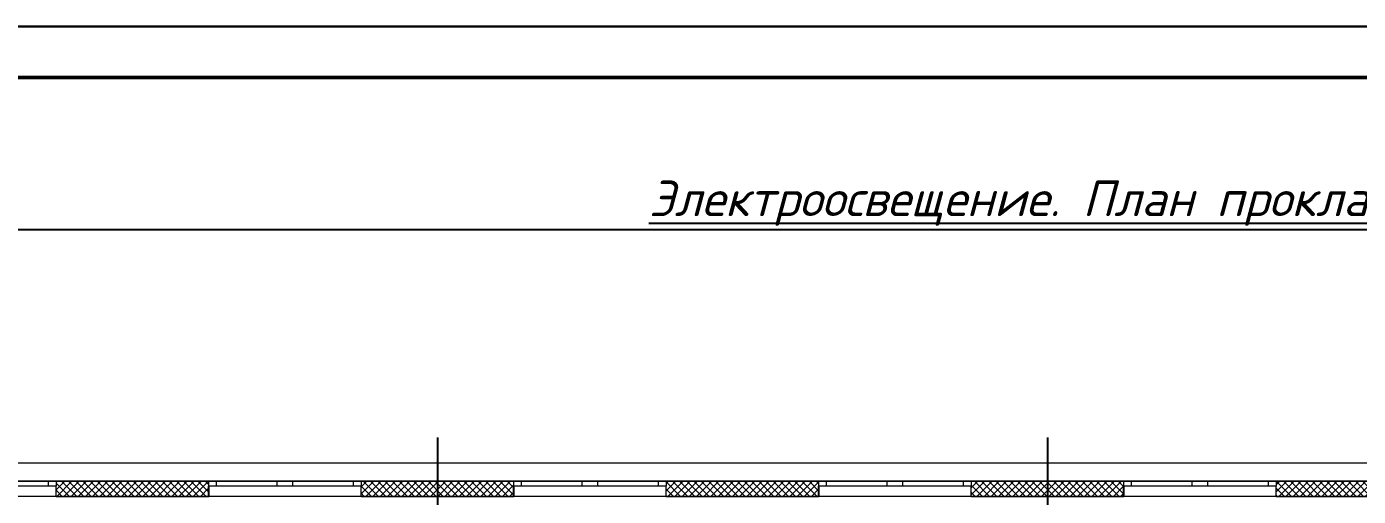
# Model space of a CAD drawing. Header units: millimetres. Extents: x 0 to 1293, y 0 to 420.
# Drawn here: x 177.8 to 308.8, y 373.8 to 420 of the extents above; entities that cross this region are included whole.
import ezdxf

# ---------------------------------------------------------------- set-up
doc = ezdxf.new("R2010")
doc.units = ezdxf.units.MM
doc.linetypes.add('JIS_02_2.0', pattern=[3, 2, -1])
doc.linetypes.add('ГОСТ 2.303 5', pattern=[24, 20, -1.5, 1, -1.5])
for name, color, linetype in [('@000', 7, 'Continuous'), ('Viewport2ForCustomObjects_0', 7, 'Continuous'), ('Рамка', 7, 'Continuous'), ('СПКБ-0000-000-АР#001$0$Окна ArchiCAD', 7, 'Continuous'), ('СПКБ-0000-000-АР#001$0$Стены', 7, 'Continuous'), ('Строительные оси', 7, 'Continuous'), ('ЭС', 7, 'Continuous')]:
    doc.layers.add(name, color=color, linetype=linetype)
doc.layers.add('СПКБ-0000-000-АР#001$0$Линии_Ном._пера__20', color=1, linetype='Continuous', lineweight=20)
doc.layers.add('СПКБ-0000-000-АР#001$0$Окна ArchiCAD_Ном._пера__6', color=5, linetype='Continuous', lineweight=9)
doc.layers.add('СПКБ-0000-000-АР#001$0$Окна ArchiCAD_Ном._пера__68', color=7, linetype='Continuous', lineweight=20, true_color=0xfd4435)
doc.layers.add('СПКБ-0000-000-АР#001$0$Стены_Ном._пера__68', color=7, linetype='Continuous', lineweight=20, true_color=0xfd4435)
doc.styles.add('3.5', font='isocpeui.ttf', dxfattribs={"height": 3.5})
pattern_1 = [(45, (0, 0), (-35.35534, 35.35534), []), (135, (0, 0), (35.35534, 35.35534), [])]

# ---------------------------------------------------------------- blocks, each defined once
blk = doc.blocks.new('СПКБ-0000-000-АР#001$0$Двустворчатое Окно 19')
at = {"layer": 'СПКБ-0000-000-АР#001$0$Окна ArchiCAD_Ном._пера__6', "color": 5, "linetype": 'Continuous', "lineweight": 9}
for p, q in [((-750, 0), (-675, 0)), ((-747, 100), (747, 100)), ((-675, 0), (-675, -50)), ((-675, 0), (-75, 0)), ((-75, -50), (-75, 0)), ((-75, 0), (0, 0)), ((0, 0), (75, 0)), ((75, 0), (75, -50)), ((75, 0), (675, 0)), ((675, -50), (675, 0)), ((675, 0), (750, 0)), ((-750, -50), (750, -50)), ((-675, -50), (-750, -50)), ((-75, -50), (-675, -50)), ((0, -50), (-75, -50)), ((75, -50), (0, -50)), ((675, -50), (75, -50)), ((750, -50), (675, -50))]:
    blk.add_line(p, q, dxfattribs=at)
at = {"layer": 'СПКБ-0000-000-АР#001$0$Окна ArchiCAD_Ном._пера__68', "color": 20, "linetype": 'Continuous', "lineweight": 20, "true_color": 0xfd4435}
for p, q in [((-750, -47), (-750, 0)), ((750, -47), (750, 0)), ((-750, -50), (-750, -47)), ((750, -50), (750, -47))]:
    blk.add_line(p, q, dxfattribs=at)
blk = doc.blocks.new('СПКБ-0000-000-АР#001$0$Стена_1', base_point=(17893, 25306))
at = {"layer": 'СПКБ-0000-000-АР#001$0$Стены_Ном._пера__68', "linetype": 'Continuous', "lineweight": 20, "true_color": 0xfd4435}
for points in [[(-14207, 25456), (-15707, 25456), (-15707, 25453), (-14207, 25453)], [(-12707, 25453), (-11207, 25453), (-11207, 25456), (-12707, 25456)], [(-8207, 25456), (-9707, 25456), (-9707, 25453), (-8207, 25453)], [(-5207, 25456), (-6707, 25456), (-6707, 25453), (-5207, 25453)], [(-2206, 25456), (-3707, 25456), (-3707, 25453), (-2206, 25453)], [(-15707, 25306), (-15707, 25309), (-15707, 25406), (-15710, 25406), (-15710, 25306)], [(-15707, 25306), (-14207, 25306), (-14207, 25309), (-15707, 25309)], [(-14204, 25306), (-14204, 25406), (-14207, 25406), (-14207, 25309), (-14207, 25306)], [(-12707, 25306), (-12707, 25309), (-12707, 25406), (-12710, 25406), (-12710, 25306)], [(-12707, 25306), (-11207, 25306), (-11207, 25309), (-12707, 25309)], [(-11204, 25306), (-11204, 25406), (-11207, 25406), (-11207, 25309), (-11207, 25306)], [(-9707, 25306), (-9707, 25309), (-9707, 25406), (-9710, 25406), (-9710, 25306)], [(-9707, 25306), (-8207, 25306), (-8207, 25309), (-9707, 25309)], [(-8204, 25306), (-8204, 25406), (-8207, 25406), (-8207, 25309), (-8207, 25306)], [(-6707, 25306), (-6707, 25309), (-6707, 25406), (-6710, 25406), (-6710, 25306)], [(-6707, 25306), (-5207, 25306), (-5207, 25309), (-6707, 25309)], [(-5204, 25306), (-5204, 25406), (-5207, 25406), (-5207, 25309), (-5207, 25306)], [(-3707, 25306), (-3707, 25309), (-3707, 25406), (-3710, 25406), (-3710, 25306)], [(-3707, 25306), (-2206, 25306), (-2206, 25309), (-3707, 25309)]]:
    blk.add_hatch(color=20, dxfattribs=at).paths.add_polyline_path(points)
h = blk.add_hatch(dxfattribs=at)
h.set_pattern_fill('СЕТКА_5X5_ДИАГОНАЛЬНАЯ', color=20, style=0, pattern_type=2)
h.set_pattern_definition(pattern_1)
h.paths.add_polyline_path([(-15707, 25309), (-14207, 25309), (-14207, 25406), (-14207, 25453), (-15707, 25453), (-15707, 25406)])
h = blk.add_hatch(dxfattribs=at)
h.set_pattern_fill('СЕТКА_5X5_ДИАГОНАЛЬНАЯ', color=20, style=0, pattern_type=2)
h.set_pattern_definition(pattern_1)
h.paths.add_polyline_path([(-11207, 25453), (-12707, 25453), (-12707, 25406), (-12707, 25309), (-11207, 25309), (-11207, 25406)])
h = blk.add_hatch(dxfattribs=at)
h.set_pattern_fill('СЕТКА_5X5_ДИАГОНАЛЬНАЯ', color=20, style=0, pattern_type=2)
h.set_pattern_definition(pattern_1)
h.paths.add_polyline_path([(-9707, 25406), (-9707, 25309), (-8207, 25309), (-8207, 25406), (-8207, 25453), (-9707, 25453)])
h = blk.add_hatch(dxfattribs=at)
h.set_pattern_fill('СЕТКА_5X5_ДИАГОНАЛЬНАЯ', color=20, style=0, pattern_type=2)
h.set_pattern_definition(pattern_1)
h.paths.add_polyline_path([(-6707, 25406), (-6707, 25309), (-5207, 25309), (-5207, 25406), (-5207, 25453), (-6707, 25453)])
h = blk.add_hatch(dxfattribs=at)
h.set_pattern_fill('СЕТКА_5X5_ДИАГОНАЛЬНАЯ', color=20, style=0, pattern_type=2)
h.set_pattern_definition(pattern_1)
h.paths.add_polyline_path([(-3707, 25406), (-3707, 25309), (-2206, 25309), (-2206, 25406), (-2206, 25453), (-3707, 25453)])
at = {"layer": 'СПКБ-0000-000-АР#001$0$Стены_Ном._пера__68', "color": 20, "linetype": 'Continuous', "lineweight": 20, "true_color": 0xfd4435}
for p, q in [((-15707, 25456), (-15707, 25453)), ((-14207, 25453), (-15707, 25453)), ((-15707, 25453), (-15707, 25406)), ((-14207, 25456), (-14207, 25453)), ((-14207, 25453), (-14207, 25406)), ((-12707, 25456), (-12707, 25453)), ((-11207, 25453), (-12707, 25453)), ((-12707, 25453), (-12707, 25406)), ((-11207, 25456), (-11207, 25453)), ((-11207, 25453), (-11207, 25406)), ((-9707, 25456), (-9707, 25453)), ((-8207, 25453), (-9707, 25453)), ((-9707, 25453), (-9707, 25406)), ((-8207, 25456), (-8207, 25453)), ((-8207, 25453), (-8207, 25406)), ((-6707, 25456), (-6707, 25453)), ((-5207, 25453), (-6707, 25453)), ((-6707, 25453), (-6707, 25406)), ((-5207, 25456), (-5207, 25453)), ((-5207, 25453), (-5207, 25406)), ((-3707, 25456), (-3707, 25453)), ((-2206, 25453), (-3707, 25453)), ((-3707, 25453), (-3707, 25406)), ((-15710, 25406), (-15710, 25306)), ((-15707, 25406), (-15710, 25406)), ((-15707, 25306), (-15710, 25306)), ((-15707, 25309), (-15707, 25406)), ((-15707, 25309), (-14207, 25309)), ((-14207, 25406), (-14204, 25406)), ((-14207, 25309), (-14207, 25406)), ((-14207, 25306), (-14204, 25306)), ((-14204, 25406), (-14204, 25306)), ((-12710, 25406), (-12710, 25306)), ((-12707, 25406), (-12710, 25406)), ((-12707, 25306), (-12710, 25306)), ((-12707, 25309), (-12707, 25406)), ((-12707, 25309), (-11207, 25309)), ((-11207, 25406), (-11204, 25406)), ((-11207, 25309), (-11207, 25406)), ((-11207, 25306), (-11204, 25306)), ((-11204, 25406), (-11204, 25306)), ((-9710, 25406), (-9710, 25306)), ((-9707, 25406), (-9710, 25406)), ((-9707, 25306), (-9710, 25306)), ((-9707, 25309), (-9707, 25406)), ((-9707, 25309), (-8207, 25309)), ((-8207, 25406), (-8204, 25406)), ((-8207, 25309), (-8207, 25406)), ((-8207, 25306), (-8204, 25306)), ((-8204, 25406), (-8204, 25306)), ((-6710, 25406), (-6710, 25306)), ((-6707, 25406), (-6710, 25406)), ((-6707, 25306), (-6710, 25306)), ((-6707, 25309), (-6707, 25406)), ((-6707, 25309), (-5207, 25309)), ((-5207, 25406), (-5204, 25406)), ((-5207, 25309), (-5207, 25406)), ((-5207, 25306), (-5204, 25306)), ((-5204, 25406), (-5204, 25306)), ((-3710, 25406), (-3710, 25306)), ((-3707, 25406), (-3710, 25406)), ((-3707, 25306), (-3710, 25306)), ((-3707, 25309), (-3707, 25406)), ((-3707, 25309), (-2206, 25309))]:
    blk.add_line(p, q, dxfattribs=at)
at = {"layer": 'СПКБ-0000-000-АР#001$0$Стены_Ном._пера__68', "color": 20, "linetype": 'Continuous', "lineweight": 20, "true_color": 0xfd4435, "flags": 128}
for points in [[(-14207, 25456), (-15707, 25456)], [(-11207, 25456), (-12707, 25456)], [(-8207, 25456), (-9707, 25456)], [(-5207, 25456), (-6707, 25456)], [(-2206, 25456), (-3707, 25456)], [(-15707, 25306), (-14207, 25306)], [(-12707, 25306), (-11207, 25306)], [(-9707, 25306), (-8207, 25306)], [(-6707, 25306), (-5207, 25306)], [(-3707, 25306), (-2206, 25306)]]:
    blk.add_lwpolyline(points, dxfattribs=at)
at = {"layer": 'СПКБ-0000-000-АР#001$0$Окна ArchiCAD', "color": 5, "linetype": 'Continuous', "lineweight": 9, "zscale": 1000, "rotation": 180}
for p in [(-16457, 25406), (-13457, 25406), (-10457, 25406), (-7457, 25406), (-4457, 25406)]:
    blk.add_blockref('СПКБ-0000-000-АР#001$0$Двустворчатое Окно 19', p, dxfattribs=at)
blk = doc.blocks.new('*E595')
at = {"layer": 'СПКБ-0000-000-АР#001$0$Линии_Ном._пера__20', "color": 1, "linetype": 'Continuous', "lineweight": 20}
blk.add_line((95.72, 307), (344.02, 307), dxfattribs=at)
at = {"layer": 'СПКБ-0000-000-АР#001$0$Стены', "color": 20, "lineweight": 20, "true_color": 0xfd4435, "xscale": 0.01, "yscale": 0.01, "zscale": 0.01}
blk.add_blockref('СПКБ-0000-000-АР#001$0$Стена_1', (455.25, 303.7), dxfattribs=at)
blk = doc.blocks.new('*E596')
at = {"layer": 'Строительные оси', "color": 3, "linetype": 'ГОСТ 2.303 5', "lineweight": 25}
for p, q in [((178.19, 318), (178.19, 14)), ((238.19, 318), (238.19, 14))]:
    blk.add_line(p, q, dxfattribs=at)

msp = doc.modelspace()

# ---------------------------------------------------------------- linework, layer by layer
at = {"layer": 'Defpoints', "linetype": 'Continuous'}
msp.add_lwpolyline([(35, 56.586), (637.188, 56.586), (637.188, 400), (35, 400)], close=True, dxfattribs=at)
at = {"layer": 'Рамка', "lineweight": 30}
msp.add_lwpolyline([(891, 0), (0, 0), (0, 420), (891, 420)], close=True, dxfattribs=at)
at = {"layer": 'Рамка', "lineweight": 50}
msp.add_lwpolyline([(886, 5), (886, 415), (20, 415), (20, 5)], close=True, dxfattribs=at)

# ---------------------------------------------------------------- block references
at = {"layer": '@000', "color": 1, "linetype": 'JIS_02_2.0', "lineweight": 40}
msp.add_blockref('*E595', (61.438, 70.086), dxfattribs=at)
at = {"layer": 'Viewport2ForCustomObjects_0'}
msp.add_blockref('*E596', (40, 61.586), dxfattribs=at)

# ---------------------------------------------------------------- texts
at = {"layer": 'ЭС', "insert": (344, 400.017), "char_height": 3.5, "attachment_point": 5, "style": '3.5'}
msp.add_mtext('{\\fISOCPEUR|b1|i1|c204|p34;\\LЭлектроосвещение. План прокладки групповой сети на 1-м этаже корпуса №142 на отм. 0.000\\P\\l(М 1:100)}', dxfattribs=at)

doc.saveas('drawing.dxf')
